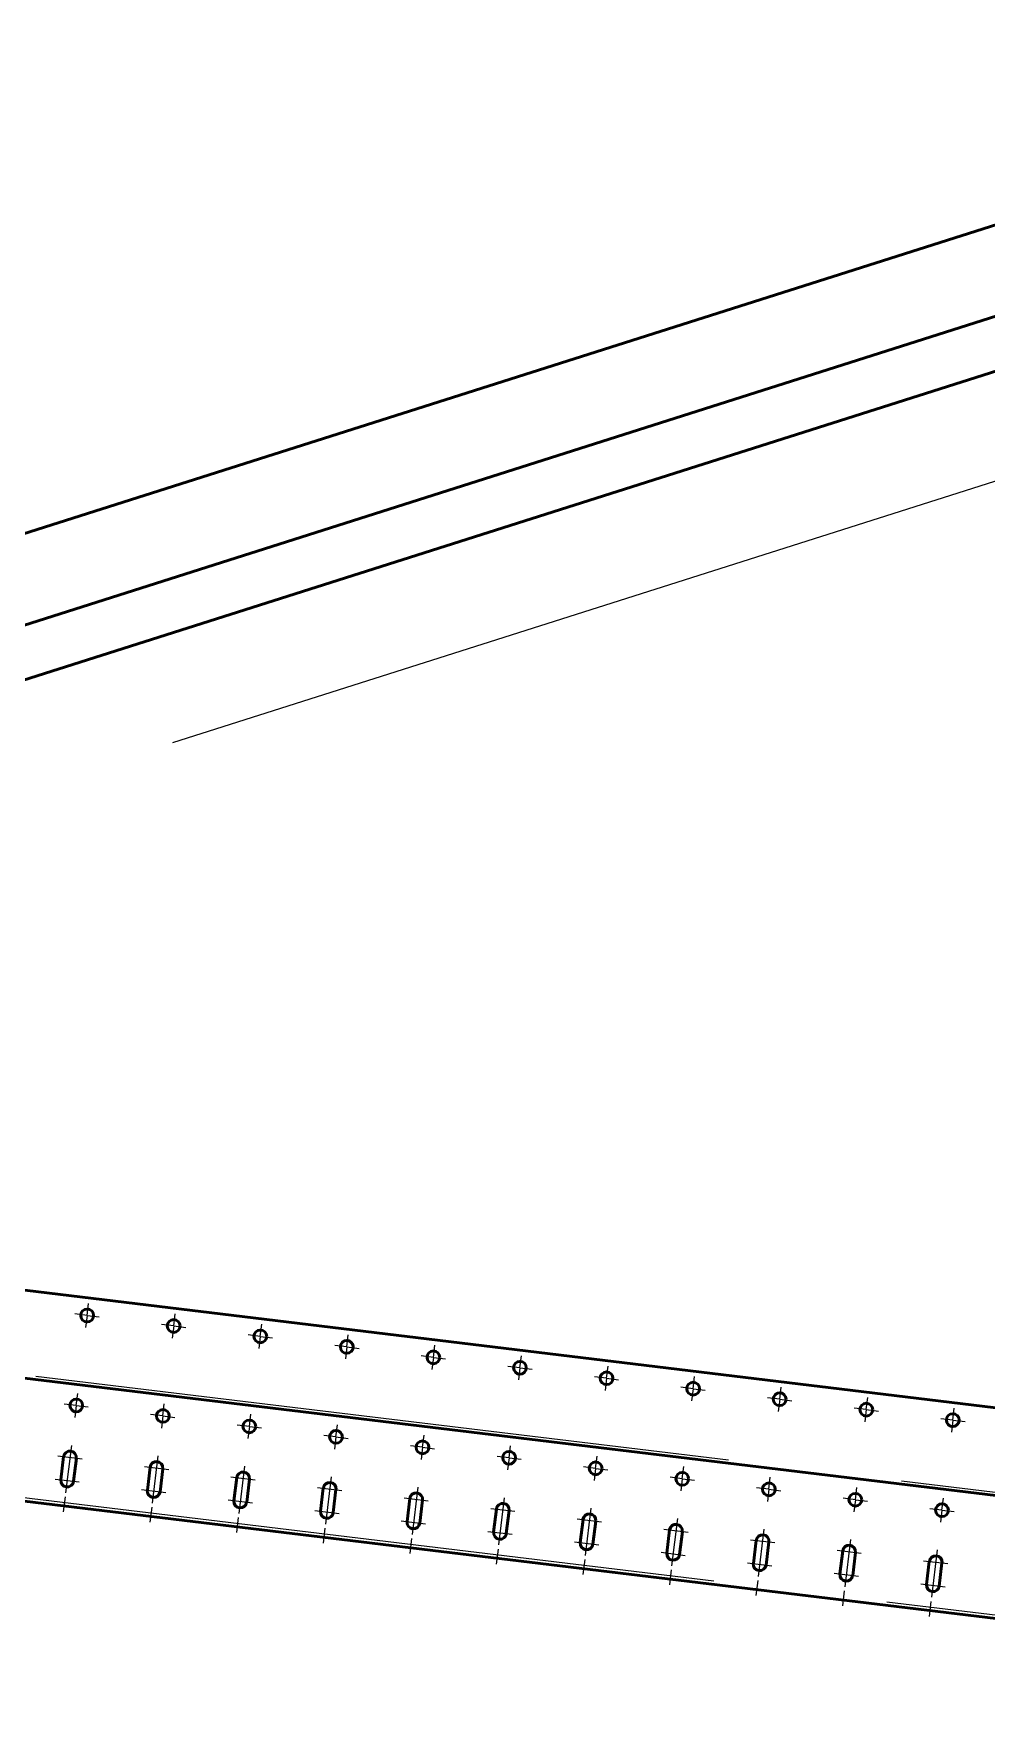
# Model space of a CAD drawing. Header units: millimetres. Extents: x 0 to 118800, y 79635 to 177025.
# Drawn here: x 28631 to 29450, y 99422 to 100878 of the extents above; entities that cross this region are included whole.
import ezdxf

# ---------------------------------------------------------------- set-up
doc = ezdxf.new("R2010")
doc.units = ezdxf.units.MM
doc.header["$LTSCALE"] = 200
for name, pattern in [('AM_DIN_F_W050', [6.25, 4.75, -1.5]), ('AM_DIN_G_W050', [13.75, 9.75, -1.5, 1, -1.5]), ('AM_DIN_G_W050x2', [6.875, 4.75, -0.875, 0.375, -0.875]), ('AM_ISO02W050x2', [3.75, 3, -0.75]), ('AM_ISO08W050x2', [9, 6, -0.75, 1.5, -0.75])]:
    doc.linetypes.add(name, pattern=pattern)
for name, color, linetype, lineweight in [('AM_0', 7, 'Continuous', 50), ('AM_3', 6, 'AM_DIN_F_W050', 25), ('AM_7', 4, 'AM_DIN_G_W050', 25)]:
    doc.layers.add(name, color=color, linetype=linetype, lineweight=lineweight)

# ---------------------------------------------------------------- blocks, each defined once
blk = doc.blocks.new('guf ohne Mittelspannung')
at = {"layer": 'AM_0'}
for p, q in [((-2991.5, 0), (-290, 0)), ((-2991.5, -75), (-290, -75)), ((-2991.5, -120), (-290, -120))]:
    blk.add_line(p, q, dxfattribs=at)
at = {"layer": 'AM_7', "linetype": 'AM_ISO08W050x2'}
blk.add_line((-2840, -210), (-500, -210), dxfattribs=at)
blk = doc.blocks.new('*U426')
at = {"layer": 'AM_0'}
for p, q in [((28805.8, 99636.2), (28803.4, 99616.3)), ((28816.8, 99634.8), (28814.4, 99615))]:
    blk.add_line(p, q, dxfattribs=at)
for centre, start, end in [((28811.3, 99635.5), 353.1038, 173.1038), ((28808.9, 99615.6), 173.1038, 353.1038)]:
    blk.add_arc(centre, 5.5, start, end, dxfattribs=at)
at = {"layer": 'AM_7', "linetype": 'AM_DIN_G_W050x2'}
for p, q in [((28800.9, 99636.8), (28821.7, 99634.2)), ((28812.6, 99645.9), (28807.6, 99605.2)), ((28798.5, 99616.9), (28819.3, 99614.4))]:
    blk.add_line(p, q, dxfattribs=at)
blk = doc.blocks.new('*U427')
at = {"layer": 'AM_0'}
for p, q in [((28656.9, 99654.2), (28654.5, 99634.3)), ((28667.9, 99652.8), (28665.5, 99633))]:
    blk.add_line(p, q, dxfattribs=at)
for centre, start, end in [((28662.4, 99653.5), 353.1038, 173.1038), ((28660, 99633.6), 173.1038, 353.1038)]:
    blk.add_arc(centre, 5.5, start, end, dxfattribs=at)
at = {"layer": 'AM_7', "linetype": 'AM_DIN_G_W050x2'}
for p, q in [((28663.7, 99663.9), (28658.7, 99623.2)), ((28652, 99654.8), (28672.8, 99652.2)), ((28649.6, 99634.9), (28670.4, 99632.4))]:
    blk.add_line(p, q, dxfattribs=at)
blk = doc.blocks.new('*U428')
at = {"layer": 'AM_0'}
for p, q in [((28731.4, 99645.2), (28729, 99625.3)), ((28742.3, 99643.8), (28739.9, 99624))]:
    blk.add_line(p, q, dxfattribs=at)
for centre, start, end in [((28736.8, 99644.5), 353.1038, 173.1038), ((28734.4, 99624.6), 173.1038, 353.1038)]:
    blk.add_arc(centre, 5.5, start, end, dxfattribs=at)
at = {"layer": 'AM_7', "linetype": 'AM_DIN_G_W050x2'}
for p, q in [((28738.1, 99654.9), (28733.2, 99614.2)), ((28726.4, 99645.8), (28747.3, 99643.2)), ((28724, 99625.9), (28744.9, 99623.4))]:
    blk.add_line(p, q, dxfattribs=at)
blk = doc.blocks.new('*U429')
at = {"layer": 'AM_0'}
for p, q in [((28880.3, 99627.1), (28877.9, 99607.3)), ((28891.2, 99625.8), (28888.8, 99606))]:
    blk.add_line(p, q, dxfattribs=at)
for centre, start, end in [((28885.8, 99626.5), 353.1038, 173.1038), ((28883.4, 99606.6), 173.1038, 353.1038)]:
    blk.add_arc(centre, 5.5, start, end, dxfattribs=at)
at = {"layer": 'AM_7', "linetype": 'AM_DIN_G_W050x2'}
for p, q in [((28887, 99636.9), (28882.1, 99596.2)), ((28875.3, 99627.7), (28896.2, 99625.2)), ((28872.9, 99607.9), (28893.8, 99605.4))]:
    blk.add_line(p, q, dxfattribs=at)
blk = doc.blocks.new('*U430')
at = {"layer": 'AM_0'}
for p, q in [((28954.8, 99618.1), (28952.4, 99598.3)), ((28965.7, 99616.8), (28963.3, 99597))]:
    blk.add_line(p, q, dxfattribs=at)
for centre, start, end in [((28960.2, 99617.5), 353.1038, 173.1038), ((28957.8, 99597.6), 173.1038, 353.1038)]:
    blk.add_arc(centre, 5.5, start, end, dxfattribs=at)
at = {"layer": 'AM_7', "linetype": 'AM_DIN_G_W050x2'}
for p, q in [((28949.8, 99618.7), (28970.6, 99616.2)), ((28961.5, 99627.9), (28956.6, 99587.2)), ((28947.4, 99598.9), (28968.2, 99596.4))]:
    blk.add_line(p, q, dxfattribs=at)
blk = doc.blocks.new('*U431')
at = {"layer": 'AM_0'}
for p, q in [((29178.1, 99591.1), (29175.7, 99571.3)), ((29189.1, 99589.8), (29186.7, 99569.9))]:
    blk.add_line(p, q, dxfattribs=at)
for centre, start, end in [((29183.6, 99590.5), 353.1038, 173.1038), ((29181.2, 99570.6), 173.1038, 353.1038)]:
    blk.add_arc(centre, 5.5, start, end, dxfattribs=at)
at = {"layer": 'AM_7', "linetype": 'AM_DIN_G_W050x2'}
for p, q in [((29173.2, 99591.7), (29194, 99589.2)), ((29184.9, 99600.9), (29179.9, 99560.2)), ((29170.8, 99571.9), (29191.6, 99569.3))]:
    blk.add_line(p, q, dxfattribs=at)
blk = doc.blocks.new('*U432')
at = {"layer": 'AM_0'}
for p, q in [((29178.1, 99591.1), (29175.7, 99571.3)), ((29189.1, 99589.8), (29186.7, 99569.9))]:
    blk.add_line(p, q, dxfattribs=at)
for centre, start, end in [((29183.6, 99590.5), 353.1038, 173.1038), ((29181.2, 99570.6), 173.1038, 353.1038)]:
    blk.add_arc(centre, 5.5, start, end, dxfattribs=at)
at = {"layer": 'AM_7', "linetype": 'AM_DIN_G_W050x2'}
for p, q in [((29173.2, 99591.7), (29194, 99589.2)), ((29184.9, 99600.9), (29179.9, 99560.2)), ((29170.8, 99571.9), (29191.6, 99569.3))]:
    blk.add_line(p, q, dxfattribs=at)
blk = doc.blocks.new('*U433')
at = {"layer": 'AM_0'}
for p, q in [((29029.2, 99609.1), (29026.8, 99589.3)), ((29040.1, 99607.8), (29037.7, 99588))]:
    blk.add_line(p, q, dxfattribs=at)
for centre, start, end in [((29034.7, 99608.5), 353.1038, 173.1038), ((29032.3, 99588.6), 173.1038, 353.1038)]:
    blk.add_arc(centre, 5.5, start, end, dxfattribs=at)
at = {"layer": 'AM_7', "linetype": 'AM_DIN_G_W050x2'}
for p, q in [((29035.9, 99618.9), (29031, 99578.2)), ((29024.3, 99609.7), (29045.1, 99607.2)), ((29021.9, 99589.9), (29042.7, 99587.4))]:
    blk.add_line(p, q, dxfattribs=at)
blk = doc.blocks.new('*U434')
at = {"layer": 'AM_0'}
for p, q in [((29103.7, 99600.1), (29101.3, 99580.3)), ((29114.6, 99598.8), (29112.2, 99579))]:
    blk.add_line(p, q, dxfattribs=at)
for centre, start, end in [((29109.1, 99599.5), 353.1038, 173.1038), ((29106.7, 99579.6), 173.1038, 353.1038)]:
    blk.add_arc(centre, 5.5, start, end, dxfattribs=at)
at = {"layer": 'AM_7', "linetype": 'AM_DIN_G_W050x2'}
for p, q in [((29110.4, 99609.9), (29105.5, 99569.2)), ((29098.7, 99600.7), (29119.6, 99598.2)), ((29096.3, 99580.9), (29117.2, 99578.4))]:
    blk.add_line(p, q, dxfattribs=at)
blk = doc.blocks.new('*U435')
at = {"layer": 'AM_0'}
for p, q in [((29327, 99573.1), (29324.6, 99553.3)), ((29338, 99571.8), (29335.6, 99551.9))]:
    blk.add_line(p, q, dxfattribs=at)
for centre, start, end in [((29332.5, 99572.5), 353.1038, 173.1038), ((29330.1, 99552.6), 173.1038, 353.1038)]:
    blk.add_arc(centre, 5.5, start, end, dxfattribs=at)
at = {"layer": 'AM_7', "linetype": 'AM_DIN_G_W050x2'}
for p, q in [((29333.8, 99582.9), (29328.8, 99542.2)), ((29322.1, 99573.7), (29342.9, 99571.2)), ((29319.7, 99553.9), (29340.5, 99551.3))]:
    blk.add_line(p, q, dxfattribs=at)
blk = doc.blocks.new('*U436')
at = {"layer": 'AM_0'}
for p, q in [((29401.5, 99564.1), (29399.1, 99544.3)), ((29412.4, 99562.8), (29410, 99542.9))]:
    blk.add_line(p, q, dxfattribs=at)
for centre, start, end in [((29407, 99563.4), 353.1038, 173.1038), ((29404.6, 99543.6), 173.1038, 353.1038)]:
    blk.add_arc(centre, 5.5, start, end, dxfattribs=at)
at = {"layer": 'AM_7', "linetype": 'AM_DIN_G_W050x2'}
for p, q in [((29396.5, 99564.7), (29417.4, 99562.2)), ((29408.2, 99573.9), (29403.3, 99533.2)), ((29394.1, 99544.9), (29415, 99542.3))]:
    blk.add_line(p, q, dxfattribs=at)
blk = doc.blocks.new('*U437')
at = {"layer": 'AM_0'}
for p, q in [((29252.6, 99582.1), (29250.2, 99562.3)), ((29263.5, 99580.8), (29261.1, 99560.9))]:
    blk.add_line(p, q, dxfattribs=at)
for centre, start, end in [((29258.1, 99581.5), 353.1038, 173.1038), ((29255.6, 99561.6), 173.1038, 353.1038)]:
    blk.add_arc(centre, 5.5, start, end, dxfattribs=at)
at = {"layer": 'AM_7', "linetype": 'AM_DIN_G_W050x2'}
for p, q in [((29259.3, 99591.9), (29254.4, 99551.2)), ((29247.6, 99582.7), (29268.5, 99580.2)), ((29245.2, 99562.9), (29266.1, 99560.3))]:
    blk.add_line(p, q, dxfattribs=at)
blk = doc.blocks.new('*U471')
at = {"layer": 'AM_0'}
for p, q in [((28805.8, 99636.2), (28803.4, 99616.3)), ((28816.8, 99634.8), (28814.4, 99615))]:
    blk.add_line(p, q, dxfattribs=at)
for centre, start, end in [((28811.3, 99635.5), 353.1038, 173.1038), ((28808.9, 99615.6), 173.1038, 353.1038)]:
    blk.add_arc(centre, 5.5, start, end, dxfattribs=at)
at = {"layer": 'AM_7', "linetype": 'AM_DIN_G_W050x2'}
for p, q in [((28800.9, 99636.8), (28821.7, 99634.2)), ((28812.6, 99645.9), (28807.6, 99605.2)), ((28798.5, 99616.9), (28819.3, 99614.4))]:
    blk.add_line(p, q, dxfattribs=at)
blk = doc.blocks.new('*U472')
at = {"layer": 'AM_0'}
for p, q in [((28656.9, 99654.2), (28654.5, 99634.3)), ((28667.9, 99652.8), (28665.5, 99633))]:
    blk.add_line(p, q, dxfattribs=at)
for centre, start, end in [((28662.4, 99653.5), 353.1038, 173.1038), ((28660, 99633.6), 173.1038, 353.1038)]:
    blk.add_arc(centre, 5.5, start, end, dxfattribs=at)
at = {"layer": 'AM_7', "linetype": 'AM_DIN_G_W050x2'}
for p, q in [((28663.7, 99663.9), (28658.7, 99623.2)), ((28652, 99654.8), (28672.8, 99652.2)), ((28649.6, 99634.9), (28670.4, 99632.4))]:
    blk.add_line(p, q, dxfattribs=at)
blk = doc.blocks.new('*U473')
at = {"layer": 'AM_0'}
for p, q in [((28731.4, 99645.2), (28729, 99625.3)), ((28742.3, 99643.8), (28739.9, 99624))]:
    blk.add_line(p, q, dxfattribs=at)
for centre, start, end in [((28736.8, 99644.5), 353.1038, 173.1038), ((28734.4, 99624.6), 173.1038, 353.1038)]:
    blk.add_arc(centre, 5.5, start, end, dxfattribs=at)
at = {"layer": 'AM_7', "linetype": 'AM_DIN_G_W050x2'}
for p, q in [((28738.1, 99654.9), (28733.2, 99614.2)), ((28726.4, 99645.8), (28747.3, 99643.2)), ((28724, 99625.9), (28744.9, 99623.4))]:
    blk.add_line(p, q, dxfattribs=at)
blk = doc.blocks.new('*U474')
at = {"layer": 'AM_0'}
for p, q in [((28880.3, 99627.1), (28877.9, 99607.3)), ((28891.2, 99625.8), (28888.8, 99606))]:
    blk.add_line(p, q, dxfattribs=at)
for centre, start, end in [((28885.8, 99626.5), 353.1038, 173.1038), ((28883.4, 99606.6), 173.1038, 353.1038)]:
    blk.add_arc(centre, 5.5, start, end, dxfattribs=at)
at = {"layer": 'AM_7', "linetype": 'AM_DIN_G_W050x2'}
for p, q in [((28887, 99636.9), (28882.1, 99596.2)), ((28875.3, 99627.7), (28896.2, 99625.2)), ((28872.9, 99607.9), (28893.8, 99605.4))]:
    blk.add_line(p, q, dxfattribs=at)
blk = doc.blocks.new('*U475')
at = {"layer": 'AM_0'}
for p, q in [((28954.8, 99618.1), (28952.4, 99598.3)), ((28965.7, 99616.8), (28963.3, 99597))]:
    blk.add_line(p, q, dxfattribs=at)
for centre, start, end in [((28960.2, 99617.5), 353.1038, 173.1038), ((28957.8, 99597.6), 173.1038, 353.1038)]:
    blk.add_arc(centre, 5.5, start, end, dxfattribs=at)
at = {"layer": 'AM_7', "linetype": 'AM_DIN_G_W050x2'}
for p, q in [((28949.8, 99618.7), (28970.6, 99616.2)), ((28961.5, 99627.9), (28956.6, 99587.2)), ((28947.4, 99598.9), (28968.2, 99596.4))]:
    blk.add_line(p, q, dxfattribs=at)
blk = doc.blocks.new('*U476')
at = {"layer": 'AM_0'}
for p, q in [((29178.1, 99591.1), (29175.7, 99571.3)), ((29189.1, 99589.8), (29186.7, 99569.9))]:
    blk.add_line(p, q, dxfattribs=at)
for centre, start, end in [((29183.6, 99590.5), 353.1038, 173.1038), ((29181.2, 99570.6), 173.1038, 353.1038)]:
    blk.add_arc(centre, 5.5, start, end, dxfattribs=at)
at = {"layer": 'AM_7', "linetype": 'AM_DIN_G_W050x2'}
for p, q in [((29173.2, 99591.7), (29194, 99589.2)), ((29184.9, 99600.9), (29179.9, 99560.2)), ((29170.8, 99571.9), (29191.6, 99569.3))]:
    blk.add_line(p, q, dxfattribs=at)
blk = doc.blocks.new('*U477')
at = {"layer": 'AM_0'}
for p, q in [((29178.1, 99591.1), (29175.7, 99571.3)), ((29189.1, 99589.8), (29186.7, 99569.9))]:
    blk.add_line(p, q, dxfattribs=at)
for centre, start, end in [((29183.6, 99590.5), 353.1038, 173.1038), ((29181.2, 99570.6), 173.1038, 353.1038)]:
    blk.add_arc(centre, 5.5, start, end, dxfattribs=at)
at = {"layer": 'AM_7', "linetype": 'AM_DIN_G_W050x2'}
for p, q in [((29173.2, 99591.7), (29194, 99589.2)), ((29184.9, 99600.9), (29179.9, 99560.2)), ((29170.8, 99571.9), (29191.6, 99569.3))]:
    blk.add_line(p, q, dxfattribs=at)
blk = doc.blocks.new('*U478')
at = {"layer": 'AM_0'}
for p, q in [((29029.2, 99609.1), (29026.8, 99589.3)), ((29040.1, 99607.8), (29037.7, 99588))]:
    blk.add_line(p, q, dxfattribs=at)
for centre, start, end in [((29034.7, 99608.5), 353.1038, 173.1038), ((29032.3, 99588.6), 173.1038, 353.1038)]:
    blk.add_arc(centre, 5.5, start, end, dxfattribs=at)
at = {"layer": 'AM_7', "linetype": 'AM_DIN_G_W050x2'}
for p, q in [((29035.9, 99618.9), (29031, 99578.2)), ((29024.3, 99609.7), (29045.1, 99607.2)), ((29021.9, 99589.9), (29042.7, 99587.4))]:
    blk.add_line(p, q, dxfattribs=at)
blk = doc.blocks.new('*U479')
at = {"layer": 'AM_0'}
for p, q in [((29103.7, 99600.1), (29101.3, 99580.3)), ((29114.6, 99598.8), (29112.2, 99579))]:
    blk.add_line(p, q, dxfattribs=at)
for centre, start, end in [((29109.1, 99599.5), 353.1038, 173.1038), ((29106.7, 99579.6), 173.1038, 353.1038)]:
    blk.add_arc(centre, 5.5, start, end, dxfattribs=at)
at = {"layer": 'AM_7', "linetype": 'AM_DIN_G_W050x2'}
for p, q in [((29110.4, 99609.9), (29105.5, 99569.2)), ((29098.7, 99600.7), (29119.6, 99598.2)), ((29096.3, 99580.9), (29117.2, 99578.4))]:
    blk.add_line(p, q, dxfattribs=at)
blk = doc.blocks.new('*U480')
at = {"layer": 'AM_0'}
for p, q in [((29327, 99573.1), (29324.6, 99553.3)), ((29338, 99571.8), (29335.6, 99551.9))]:
    blk.add_line(p, q, dxfattribs=at)
for centre, start, end in [((29332.5, 99572.5), 353.1038, 173.1038), ((29330.1, 99552.6), 173.1038, 353.1038)]:
    blk.add_arc(centre, 5.5, start, end, dxfattribs=at)
at = {"layer": 'AM_7', "linetype": 'AM_DIN_G_W050x2'}
for p, q in [((29333.8, 99582.9), (29328.8, 99542.2)), ((29322.1, 99573.7), (29342.9, 99571.2)), ((29319.7, 99553.9), (29340.5, 99551.3))]:
    blk.add_line(p, q, dxfattribs=at)
blk = doc.blocks.new('*U481')
at = {"layer": 'AM_0'}
for p, q in [((29401.5, 99564.1), (29399.1, 99544.3)), ((29412.4, 99562.8), (29410, 99542.9))]:
    blk.add_line(p, q, dxfattribs=at)
for centre, start, end in [((29407, 99563.4), 353.1038, 173.1038), ((29404.6, 99543.6), 173.1038, 353.1038)]:
    blk.add_arc(centre, 5.5, start, end, dxfattribs=at)
at = {"layer": 'AM_7', "linetype": 'AM_DIN_G_W050x2'}
for p, q in [((29396.5, 99564.7), (29417.4, 99562.2)), ((29408.2, 99573.9), (29403.3, 99533.2)), ((29394.1, 99544.9), (29415, 99542.3))]:
    blk.add_line(p, q, dxfattribs=at)
blk = doc.blocks.new('*U482')
at = {"layer": 'AM_0'}
for p, q in [((29252.6, 99582.1), (29250.2, 99562.3)), ((29263.5, 99580.8), (29261.1, 99560.9))]:
    blk.add_line(p, q, dxfattribs=at)
for centre, start, end in [((29258.1, 99581.5), 353.1038, 173.1038), ((29255.6, 99561.6), 173.1038, 353.1038)]:
    blk.add_arc(centre, 5.5, start, end, dxfattribs=at)
at = {"layer": 'AM_7', "linetype": 'AM_DIN_G_W050x2'}
for p, q in [((29259.3, 99591.9), (29254.4, 99551.2)), ((29247.6, 99582.7), (29268.5, 99580.2)), ((29245.2, 99562.9), (29266.1, 99560.3))]:
    blk.add_line(p, q, dxfattribs=at)

msp = doc.modelspace()

# ---------------------------------------------------------------- linework, layer by layer
at = {"layer": 'AM_0'}
for p, q in [((30223.6, 99603.7), (27152.6, 99975.1)), ((30223.6, 99603.7), (27152.6, 99975.1)), ((27143.6, 99900.7), (30223.6, 99528.1)), ((27143.6, 99900.7), (30223.6, 99528.1)), ((27131, 99796.4), (30223.6, 99422.4)), ((27131, 99796.4), (30223.6, 99422.4))]:
    msp.add_line(p, q, dxfattribs=at)
for centre in [(28677.2, 99775.6), (28677.2, 99775.6), (28751.6, 99766.6), (28751.6, 99766.6), (28826.1, 99757.6), (28826.1, 99757.6), (28900.5, 99748.6), (28900.5, 99748.6), (28975, 99739.6), (28975, 99739.6), (29049.4, 99730.6), (29049.4, 99730.6), (29123.9, 99721.6), (29123.9, 99721.6), (29198.4, 99712.6), (29198.4, 99712.6), (29272.8, 99703.6), (29272.8, 99703.6), (28667.8, 99698.2), (28667.8, 99698.2), (28742.3, 99689.2), (28742.3, 99689.2), (29347.3, 99694.6), (29347.3, 99694.6), (28816.7, 99680.2), (28816.7, 99680.2), (29421.7, 99685.6), (29421.7, 99685.6), (28891.2, 99671.2), (28891.2, 99671.2), (28965.6, 99662.2), (28965.6, 99662.2), (29040.1, 99653.2), (29040.1, 99653.2), (29114.5, 99644.1), (29114.5, 99644.1), (29189, 99635.1), (29189, 99635.1), (29263.5, 99626.1), (29263.5, 99626.1), (29337.9, 99617.1), (29337.9, 99617.1), (29412.4, 99608.1), (29412.4, 99608.1)]:
    msp.add_circle(centre, 5.5, dxfattribs=at)
at = {"layer": 'AM_3', "linetype": 'AM_ISO02W050x2'}
for p, q in [((27143.9, 99903.6), (30223.6, 99531.2)), ((27143.9, 99903.6), (30223.6, 99531.2)), ((27131.3, 99799.4), (30223.6, 99425.4)), ((27131.3, 99799.4), (30223.6, 99425.4)), ((29183.3, 99548.2), (29252.8, 99539.8)), ((29183.3, 99548.2), (29252.8, 99539.8))]:
    msp.add_line(p, q, dxfattribs=at)
at = {"layer": 'AM_7', "linetype": 'AM_ISO08W050x2'}
for p, q in [((28677.2, 99775.6), (28678.4, 99786)), ((28677.2, 99775.6), (28678.4, 99786)), ((28677.2, 99775.6), (28666.7, 99776.9)), ((28677.2, 99775.6), (28666.7, 99776.9)), ((28677.2, 99775.6), (28675.9, 99765.2)), ((28677.2, 99775.6), (28675.9, 99765.2)), ((28677.2, 99775.6), (28687.6, 99774.4)), ((28677.2, 99775.6), (28687.6, 99774.4)), ((28751.6, 99766.6), (28741.2, 99767.9)), ((28751.6, 99766.6), (28741.2, 99767.9)), ((28751.6, 99766.6), (28750.4, 99756.2)), ((28751.6, 99766.6), (28750.4, 99756.2)), ((28751.6, 99766.6), (28752.9, 99777)), ((28751.6, 99766.6), (28752.9, 99777)), ((28751.6, 99766.6), (28762, 99765.3)), ((28751.6, 99766.6), (28762, 99765.3)), ((28826.1, 99757.6), (28827.3, 99768)), ((28826.1, 99757.6), (28827.3, 99768)), ((28826.1, 99757.6), (28815.7, 99758.9)), ((28826.1, 99757.6), (28815.7, 99758.9)), ((28826.1, 99757.6), (28824.8, 99747.2)), ((28826.1, 99757.6), (28824.8, 99747.2)), ((28826.1, 99757.6), (28836.5, 99756.3)), ((28826.1, 99757.6), (28836.5, 99756.3)), ((28900.5, 99748.6), (28890.1, 99749.9)), ((28900.5, 99748.6), (28890.1, 99749.9)), ((28900.5, 99748.6), (28901.8, 99759)), ((28900.5, 99748.6), (28901.8, 99759)), ((28975, 99739.6), (28976.3, 99750)), ((28975, 99739.6), (28976.3, 99750)), ((28900.5, 99748.6), (28899.3, 99738.2)), ((28900.5, 99748.6), (28899.3, 99738.2)), ((28900.5, 99748.6), (28911, 99747.3)), ((28900.5, 99748.6), (28911, 99747.3)), ((28975, 99739.6), (28964.6, 99740.9)), ((28975, 99739.6), (28964.6, 99740.9)), ((28975, 99739.6), (28973.7, 99729.2)), ((28975, 99739.6), (28973.7, 99729.2)), ((28975, 99739.6), (28985.4, 99738.3)), ((28975, 99739.6), (28985.4, 99738.3)), ((29049.4, 99730.6), (29050.7, 99741)), ((29049.4, 99730.6), (29050.7, 99741)), ((29049.4, 99730.6), (29039, 99731.8)), ((29049.4, 99730.6), (29039, 99731.8)), ((29049.4, 99730.6), (29048.2, 99720.2)), ((29049.4, 99730.6), (29048.2, 99720.2)), ((29049.4, 99730.6), (29059.9, 99729.3)), ((29049.4, 99730.6), (29059.9, 99729.3)), ((29123.9, 99721.6), (29113.5, 99722.8)), ((29123.9, 99721.6), (29113.5, 99722.8)), ((29123.9, 99721.6), (29122.6, 99711.2)), ((29123.9, 99721.6), (29122.6, 99711.2)), ((29123.9, 99721.6), (29125.2, 99732)), ((29123.9, 99721.6), (29125.2, 99732)), ((29123.9, 99721.6), (29134.3, 99720.3)), ((29123.9, 99721.6), (29134.3, 99720.3)), ((29198.4, 99712.6), (29199.6, 99723)), ((29198.4, 99712.6), (29199.6, 99723)), ((28667.8, 99698.2), (28669.1, 99708.6)), ((28667.8, 99698.2), (28669.1, 99708.6)), ((29198.4, 99712.6), (29187.9, 99713.8)), ((29198.4, 99712.6), (29187.9, 99713.8)), ((29198.4, 99712.6), (29197.1, 99702.2)), ((29198.4, 99712.6), (29197.1, 99702.2)), ((29198.4, 99712.6), (29208.8, 99711.3)), ((29198.4, 99712.6), (29208.8, 99711.3)), ((29272.8, 99703.6), (29274.1, 99714)), ((29272.8, 99703.6), (29274.1, 99714)), ((28667.8, 99698.2), (28657.4, 99699.4)), ((28667.8, 99698.2), (28657.4, 99699.4)), ((28667.8, 99698.2), (28666.5, 99687.8)), ((28667.8, 99698.2), (28666.5, 99687.8)), ((28667.8, 99698.2), (28678.2, 99696.9)), ((28667.8, 99698.2), (28678.2, 99696.9)), ((28742.3, 99689.2), (28743.5, 99699.6)), ((28742.3, 99689.2), (28743.5, 99699.6)), ((29272.8, 99703.6), (29262.4, 99704.8)), ((29272.8, 99703.6), (29262.4, 99704.8)), ((29272.8, 99703.6), (29271.6, 99693.1)), ((29272.8, 99703.6), (29271.6, 99693.1)), ((29272.8, 99703.6), (29283.2, 99702.3)), ((29272.8, 99703.6), (29283.2, 99702.3)), ((29347.3, 99694.6), (29336.9, 99695.8)), ((29347.3, 99694.6), (29336.9, 99695.8)), ((29347.3, 99694.6), (29346, 99684.1)), ((29347.3, 99694.6), (29346, 99684.1)), ((29347.3, 99694.6), (29348.5, 99705)), ((29347.3, 99694.6), (29348.5, 99705)), ((29347.3, 99694.6), (29357.7, 99693.3)), ((29347.3, 99694.6), (29357.7, 99693.3)), ((29421.7, 99685.6), (29423, 99696)), ((29421.7, 99685.6), (29423, 99696)), ((28742.3, 99689.2), (28731.8, 99690.4)), ((28742.3, 99689.2), (28731.8, 99690.4)), ((28742.3, 99689.2), (28741, 99678.7)), ((28742.3, 99689.2), (28741, 99678.7)), ((28742.3, 99689.2), (28752.7, 99687.9)), ((28742.3, 99689.2), (28752.7, 99687.9)), ((28816.7, 99680.2), (28806.3, 99681.4)), ((28816.7, 99680.2), (28806.3, 99681.4)), ((28816.7, 99680.2), (28815.4, 99669.7)), ((28816.7, 99680.2), (28815.4, 99669.7)), ((28816.7, 99680.2), (28818, 99690.6)), ((28816.7, 99680.2), (28818, 99690.6)), ((28816.7, 99680.2), (28827.1, 99678.9)), ((28816.7, 99680.2), (28827.1, 99678.9)), ((28891.2, 99671.2), (28892.4, 99681.6)), ((28891.2, 99671.2), (28892.4, 99681.6)), ((29421.7, 99685.6), (29411.3, 99686.8)), ((29421.7, 99685.6), (29411.3, 99686.8)), ((29421.7, 99685.6), (29420.5, 99675.1)), ((29421.7, 99685.6), (29420.5, 99675.1)), ((29421.7, 99685.6), (29432.2, 99684.3)), ((29421.7, 99685.6), (29432.2, 99684.3)), ((28891.2, 99671.2), (28880.7, 99672.4)), ((28891.2, 99671.2), (28880.7, 99672.4)), ((28891.2, 99671.2), (28889.9, 99660.7)), ((28891.2, 99671.2), (28889.9, 99660.7)), ((28891.2, 99671.2), (28901.6, 99669.9)), ((28891.2, 99671.2), (28901.6, 99669.9)), ((28965.6, 99662.2), (28955.2, 99663.4)), ((28965.6, 99662.2), (28955.2, 99663.4)), ((28965.6, 99662.2), (28966.9, 99672.6)), ((28965.6, 99662.2), (28966.9, 99672.6)), ((29040.1, 99653.2), (29041.3, 99663.6)), ((29040.1, 99653.2), (29041.3, 99663.6)), ((28965.6, 99662.2), (28964.4, 99651.7)), ((28965.6, 99662.2), (28964.4, 99651.7)), ((28965.6, 99662.2), (28976, 99660.9)), ((28965.6, 99662.2), (28976, 99660.9)), ((29040.1, 99653.2), (29029.7, 99654.4)), ((29040.1, 99653.2), (29029.7, 99654.4)), ((29040.1, 99653.2), (29038.8, 99642.7)), ((29040.1, 99653.2), (29038.8, 99642.7)), ((29040.1, 99653.2), (29050.5, 99651.9)), ((29040.1, 99653.2), (29050.5, 99651.9)), ((29114.5, 99644.1), (29115.8, 99654.6)), ((29114.5, 99644.1), (29115.8, 99654.6)), ((29114.5, 99644.1), (29104.1, 99645.4)), ((29114.5, 99644.1), (29104.1, 99645.4)), ((29114.5, 99644.1), (29113.3, 99633.7)), ((29114.5, 99644.1), (29113.3, 99633.7)), ((29114.5, 99644.1), (29125, 99642.9)), ((29114.5, 99644.1), (29125, 99642.9)), ((29189, 99635.1), (29178.6, 99636.4)), ((29189, 99635.1), (29178.6, 99636.4)), ((29189, 99635.1), (29187.7, 99624.7)), ((29189, 99635.1), (29187.7, 99624.7)), ((29189, 99635.1), (29190.3, 99645.6)), ((29189, 99635.1), (29190.3, 99645.6)), ((29189, 99635.1), (29199.4, 99633.9)), ((29189, 99635.1), (29199.4, 99633.9)), ((29263.5, 99626.1), (29264.7, 99636.6)), ((29263.5, 99626.1), (29264.7, 99636.6)), ((28658.3, 99619.7), (28656.7, 99606.8)), ((28658.3, 99619.7), (28656.7, 99606.8)), ((29263.5, 99626.1), (29253, 99627.4)), ((29263.5, 99626.1), (29253, 99627.4)), ((29263.5, 99626.1), (29262.2, 99615.7)), ((29263.5, 99626.1), (29262.2, 99615.7)), ((29263.5, 99626.1), (29273.9, 99624.9)), ((29263.5, 99626.1), (29273.9, 99624.9)), ((29337.9, 99617.1), (29339.2, 99627.6)), ((29337.9, 99617.1), (29339.2, 99627.6)), ((28732.8, 99610.7), (28731.2, 99597.8)), ((28732.8, 99610.7), (28731.2, 99597.8)), ((29337.9, 99617.1), (29327.5, 99618.4)), ((29337.9, 99617.1), (29327.5, 99618.4)), ((29337.9, 99617.1), (29336.7, 99606.7)), ((29337.9, 99617.1), (29336.7, 99606.7)), ((29337.9, 99617.1), (29348.3, 99615.9)), ((29337.9, 99617.1), (29348.3, 99615.9)), ((29412.4, 99608.1), (29401.9, 99609.4)), ((29412.4, 99608.1), (29401.9, 99609.4)), ((29412.4, 99608.1), (29411.1, 99597.7)), ((29412.4, 99608.1), (29411.1, 99597.7)), ((29412.4, 99608.1), (29413.6, 99618.5)), ((29412.4, 99608.1), (29413.6, 99618.5)), ((29412.4, 99608.1), (29422.8, 99606.9)), ((29412.4, 99608.1), (29422.8, 99606.9)), ((28807.2, 99601.7), (28805.7, 99588.8)), ((28807.2, 99601.7), (28805.7, 99588.8)), ((28881.7, 99592.7), (28880.1, 99579.8)), ((28881.7, 99592.7), (28880.1, 99579.8)), ((28956.1, 99583.7), (28954.6, 99570.8)), ((28956.1, 99583.7), (28954.6, 99570.8)), ((29030.6, 99574.7), (29029, 99561.8)), ((29030.6, 99574.7), (29029, 99561.8)), ((29105.1, 99565.7), (29103.5, 99552.8)), ((29105.1, 99565.7), (29103.5, 99552.8)), ((29179.5, 99556.7), (29177.9, 99543.8)), ((29179.5, 99556.7), (29177.9, 99543.8)), ((29254, 99547.7), (29252.4, 99534.8)), ((29254, 99547.7), (29252.4, 99534.8)), ((29328.4, 99538.7), (29326.9, 99525.8)), ((29328.4, 99538.7), (29326.9, 99525.8)), ((29402.9, 99529.7), (29401.3, 99516.8)), ((29402.9, 99529.7), (29401.3, 99516.8))]:
    msp.add_line(p, q, dxfattribs=at)

# ---------------------------------------------------------------- block references
at = {"layer": 'AM_0', "xscale": -1, "rotation": 17.63720133011298}
msp.add_blockref('guf ohne Mittelspannung', (27124.1, 99971.5), dxfattribs=at)
at = {"layer": 'AM_0'}
for name in ['*U427', '*U472', '*U428', '*U473', '*U426', '*U471', '*U429', '*U474', '*U430', '*U475', '*U433', '*U478', '*U434', '*U479', '*U431', '*U432', '*U476', '*U477', '*U437', '*U482', '*U435', '*U480', '*U436', '*U481']:
    msp.add_blockref(name, (0, 0), dxfattribs=at)

doc.saveas('drawing.dxf')
